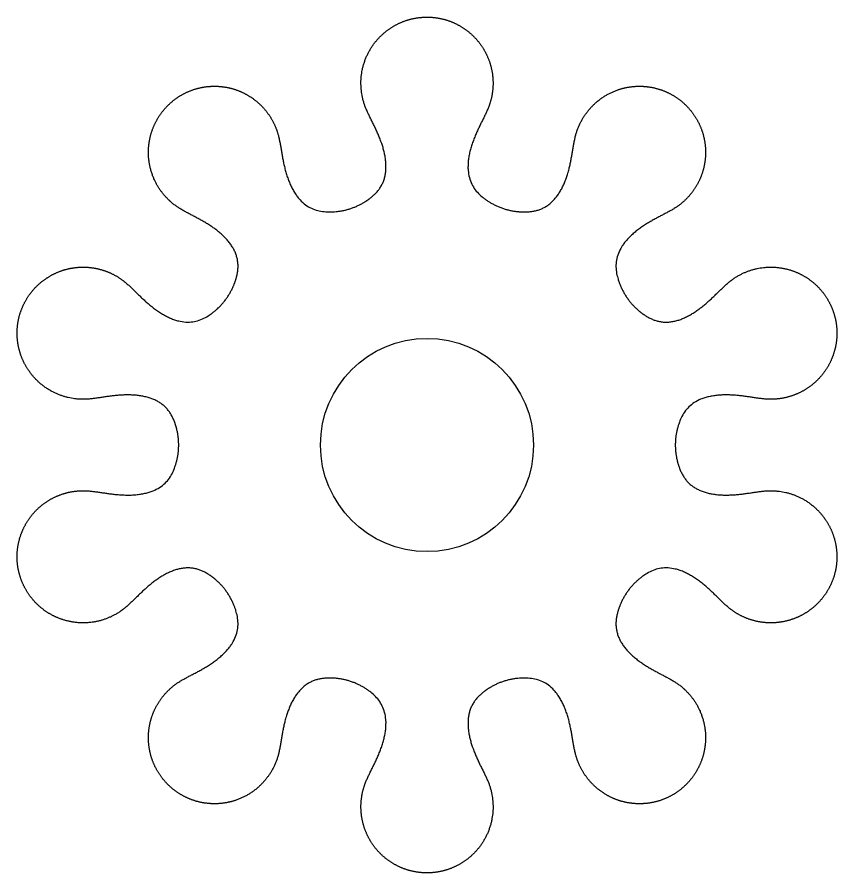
# Model space of a CAD drawing. Header units: millimetres. Extents: x -10 to 644, y -2 to 19.
# Drawn here: x -9.62 to 9.62, y -1.55 to 18.52 of the extents above; entities that cross this region are included whole.
import ezdxf

# ---------------------------------------------------------------- set-up
doc = ezdxf.new("R2010")
doc.units = ezdxf.units.MM
doc.header["$MEASUREMENT"] = 0
doc.layers.add('Work layer', color=254, linetype='Continuous', true_color=0xdddddd)

msp = doc.modelspace()

# ---------------------------------------------------------------- linework, layer by layer
at = {"layer": 'Work layer'}
msp.add_circle((0, 8.486), 2.5, dxfattribs=at)
msp.add_rational_spline([(-1.457, 0.53), (-1.559, 0.248), (-1.594, -0.055), (-1.554, -0.359), (-1.442, -0.643), (-1.27, -0.889), (-1.098, -1.135), (-0.869, -1.337), (-0.597, -1.479), (-0.3, -1.55), (0, -1.55), (0.3, -1.55), (0.597, -1.479), (0.869, -1.337), (1.098, -1.135), (1.27, -0.889), (1.442, -0.643), (1.554, -0.359), (1.594, -0.055), (1.559, 0.248), (1.457, 0.53), (1.308, 0.937), (1.018, 1.292), (0.737, 2.038), (0.985, 2.424), (1.326, 2.691), (1.497, 2.824), (1.69, 2.928), (1.9, 2.996), (2.117, 3.026), (2.334, 3.018), (2.767, 3.003), (3.194, 2.837), (3.405, 2.067), (3.379, 1.61), (3.498, 1.193), (3.581, 0.905), (3.731, 0.639), (3.942, 0.417), (4.2, 0.253), (4.483, 0.155), (4.767, 0.058), (5.071, 0.028), (5.375, 0.073), (5.657, 0.19), (5.899, 0.367), (6.142, 0.543), (6.34, 0.775), (6.477, 1.05), (6.543, 1.348), (6.538, 1.648), (6.533, 1.948), (6.456, 2.243), (6.31, 2.513), (6.103, 2.738), (5.855, 2.906), (5.496, 3.148), (5.053, 3.265), (4.386, 3.703), (4.36, 4.161), (4.479, 4.577), (4.539, 4.786), (4.635, 4.983), (4.764, 5.161), (4.922, 5.313), (5.102, 5.434), (5.461, 5.676), (5.905, 5.793), (6.527, 5.294), (6.775, 4.909), (7.117, 4.642), (7.353, 4.458), (7.631, 4.331), (7.932, 4.275), (8.237, 4.294), (8.524, 4.382), (8.811, 4.469), (9.074, 4.624), (9.293, 4.839), (9.452, 5.1), (9.545, 5.385), (9.638, 5.67), (9.662, 5.974), (9.611, 6.277), (9.489, 6.557), (9.309, 6.797), (9.128, 7.036), (8.893, 7.231), (8.616, 7.363), (8.316, 7.423), (8.017, 7.413), (7.584, 7.398), (7.157, 7.232), (6.36, 7.194), (6.07, 7.549), (5.922, 7.956), (5.847, 8.16), (5.809, 8.376), (5.809, 8.596), (5.847, 8.812), (5.922, 9.016), (6.07, 9.423), (6.36, 9.778), (7.157, 9.741), (7.584, 9.575), (8.017, 9.559), (8.316, 9.549), (8.616, 9.609), (8.893, 9.742), (9.128, 9.936), (9.309, 10.176), (9.489, 10.415), (9.611, 10.695), (9.662, 10.998), (9.638, 11.302), (9.545, 11.587), (9.452, 11.873), (9.293, 12.133), (9.074, 12.348), (8.811, 12.503), (8.524, 12.591), (8.237, 12.678), (7.932, 12.697), (7.631, 12.642), (7.353, 12.515), (7.117, 12.33), (6.775, 12.063), (6.527, 11.678), (5.905, 11.179), (5.461, 11.296), (5.102, 11.538), (4.922, 11.659), (4.764, 11.811), (4.635, 11.989), (4.539, 12.187), (4.479, 12.396), (4.36, 12.812), (4.386, 13.27), (5.053, 13.708), (5.496, 13.825), (5.855, 14.067), (6.103, 14.234), (6.31, 14.459), (6.456, 14.729), (6.533, 15.025), (6.538, 15.325), (6.543, 15.624), (6.477, 15.923), (6.34, 16.197), (6.142, 16.429), (5.899, 16.606), (5.657, 16.782), (5.375, 16.899), (5.071, 16.944), (4.767, 16.915), (4.483, 16.817), (4.2, 16.72), (3.942, 16.556), (3.731, 16.333), (3.581, 16.067), (3.498, 15.779), (3.379, 15.363), (3.405, 14.905), (3.194, 14.135), (2.767, 13.969), (2.334, 13.954), (2.117, 13.947), (1.9, 13.977), (1.69, 14.045), (1.497, 14.148), (1.326, 14.282), (0.985, 14.548), (0.737, 14.934), (1.018, 15.68), (1.308, 16.035), (1.457, 16.442), (1.559, 16.724), (1.594, 17.027), (1.554, 17.332), (1.442, 17.616), (1.27, 17.861), (1.098, 18.107), (0.869, 18.31), (0.597, 18.451), (0.3, 18.522), (0, 18.522), (-0.3, 18.522), (-0.597, 18.451), (-0.869, 18.31), (-1.098, 18.107), (-1.27, 17.861), (-1.442, 17.616), (-1.554, 17.332), (-1.594, 17.027), (-1.559, 16.724), (-1.457, 16.442), (-1.308, 16.035), (-1.018, 15.68), (-0.737, 14.934), (-0.985, 14.548), (-1.326, 14.282), (-1.497, 14.148), (-1.69, 14.045), (-1.9, 13.977), (-2.117, 13.947), (-2.334, 13.954), (-2.767, 13.969), (-3.194, 14.135), (-3.405, 14.905), (-3.379, 15.363), (-3.498, 15.779), (-3.581, 16.067), (-3.731, 16.333), (-3.942, 16.556), (-4.2, 16.72), (-4.483, 16.817), (-4.767, 16.915), (-5.071, 16.944), (-5.375, 16.899), (-5.657, 16.782), (-5.899, 16.606), (-6.142, 16.429), (-6.34, 16.197), (-6.477, 15.923), (-6.543, 15.624), (-6.538, 15.325), (-6.533, 15.025), (-6.456, 14.729), (-6.31, 14.459), (-6.103, 14.234), (-5.855, 14.067), (-5.496, 13.825), (-5.053, 13.708), (-4.386, 13.27), (-4.36, 12.812), (-4.479, 12.396), (-4.539, 12.187), (-4.635, 11.989), (-4.764, 11.811), (-4.922, 11.659), (-5.102, 11.538), (-5.461, 11.296), (-5.905, 11.179), (-6.527, 11.678), (-6.775, 12.063), (-7.117, 12.33), (-7.353, 12.515), (-7.631, 12.642), (-7.932, 12.697), (-8.237, 12.678), (-8.524, 12.591), (-8.811, 12.503), (-9.074, 12.348), (-9.293, 12.133), (-9.452, 11.873), (-9.545, 11.587), (-9.638, 11.302), (-9.662, 10.998), (-9.611, 10.695), (-9.489, 10.415), (-9.309, 10.176), (-9.128, 9.936), (-8.893, 9.742), (-8.616, 9.609), (-8.316, 9.549), (-8.017, 9.559), (-7.584, 9.575), (-7.157, 9.741), (-6.36, 9.778), (-6.07, 9.423), (-5.922, 9.016), (-5.847, 8.812), (-5.809, 8.596), (-5.809, 8.376), (-5.847, 8.16), (-5.922, 7.956), (-6.07, 7.549), (-6.36, 7.194), (-7.157, 7.232), (-7.584, 7.398), (-8.017, 7.413), (-8.316, 7.423), (-8.616, 7.363), (-8.893, 7.231), (-9.128, 7.036), (-9.309, 6.797), (-9.489, 6.557), (-9.611, 6.277), (-9.662, 5.974), (-9.638, 5.67), (-9.545, 5.385), (-9.452, 5.1), (-9.293, 4.839), (-9.074, 4.624), (-8.811, 4.469), (-8.524, 4.382), (-8.237, 4.294), (-7.932, 4.275), (-7.631, 4.331), (-7.353, 4.458), (-7.117, 4.642), (-6.775, 4.909), (-6.527, 5.294), (-5.905, 5.793), (-5.461, 5.676), (-5.102, 5.434), (-4.922, 5.313), (-4.764, 5.161), (-4.635, 4.983), (-4.539, 4.786), (-4.479, 4.577), (-4.36, 4.161), (-4.386, 3.703), (-5.053, 3.265), (-5.496, 3.148), (-5.855, 2.906), (-6.103, 2.738), (-6.31, 2.513), (-6.456, 2.243), (-6.533, 1.948), (-6.538, 1.648), (-6.543, 1.348), (-6.477, 1.05), (-6.34, 0.775), (-6.142, 0.543), (-5.899, 0.367), (-5.657, 0.19), (-5.375, 0.073), (-5.071, 0.028), (-4.767, 0.058), (-4.483, 0.155), (-4.2, 0.253), (-3.942, 0.417), (-3.731, 0.639), (-3.581, 0.905), (-3.498, 1.193), (-3.379, 1.61), (-3.405, 2.067), (-3.194, 2.837), (-2.767, 3.003), (-2.334, 3.018), (-2.117, 3.026), (-1.9, 2.996), (-1.69, 2.928), (-1.497, 2.824), (-1.326, 2.691), (-0.985, 2.424), (-0.737, 2.038), (-1.018, 1.292), (-1.308, 0.937), (-1.457, 0.53)], [1, 0.954804333271, 0.932206499907, 0.932206499907, 0.954804333271, 1, 0.954804333271, 0.932206499907, 0.932206499907, 0.954804333271, 1, 0.954804333271, 0.932206499907, 0.932206499907, 0.954804333271, 1, 0.954804333271, 0.932206499907, 0.932206499907, 0.954804333271, 1, 1, 1, 1, 1, 1, 0.975877048314, 0.963815572472, 0.963815572472, 0.975877048314, 1, 1, 1, 1, 1, 1, 0.954804333271, 0.932206499907, 0.932206499907, 0.954804333271, 1, 0.954804333271, 0.932206499907, 0.932206499907, 0.954804333271, 1, 0.954804333271, 0.932206499907, 0.932206499907, 0.954804333271, 1, 0.954804333271, 0.932206499907, 0.932206499907, 0.954804333271, 1, 1, 1, 1, 1, 1, 0.975877048314, 0.963815572472, 0.963815572472, 0.975877048314, 1, 1, 1, 1, 1, 1, 0.954804333271, 0.932206499907, 0.932206499907, 0.954804333271, 1, 0.954804333271, 0.932206499907, 0.932206499907, 0.954804333271, 1, 0.954804333271, 0.932206499907, 0.932206499907, 0.954804333271, 1, 0.954804333271, 0.932206499907, 0.932206499907, 0.954804333271, 1, 1, 1, 1, 1, 1, 0.975877048314, 0.963815572472, 0.963815572472, 0.975877048314, 1, 1, 1, 1, 1, 1, 0.954804333271, 0.932206499907, 0.932206499907, 0.954804333271, 1, 0.954804333271, 0.932206499907, 0.932206499907, 0.954804333271, 1, 0.954804333271, 0.932206499907, 0.932206499907, 0.954804333271, 1, 0.954804333271, 0.932206499907, 0.932206499907, 0.954804333271, 1, 1, 1, 1, 1, 1, 0.975877048314, 0.963815572472, 0.963815572472, 0.975877048314, 1, 1, 1, 1, 1, 1, 0.954804333271, 0.932206499907, 0.932206499907, 0.954804333271, 1, 0.954804333271, 0.932206499907, 0.932206499907, 0.954804333271, 1, 0.954804333271, 0.932206499907, 0.932206499907, 0.954804333271, 1, 0.954804333271, 0.932206499907, 0.932206499907, 0.954804333271, 1, 1, 1, 1, 1, 1, 0.975877048314, 0.963815572472, 0.963815572472, 0.975877048314, 1, 1, 1, 1, 1, 1, 0.954804333271, 0.932206499907, 0.932206499907, 0.954804333271, 1, 0.954804333271, 0.932206499907, 0.932206499907, 0.954804333271, 1, 0.954804333271, 0.932206499907, 0.932206499907, 0.954804333271, 1, 0.954804333271, 0.932206499907, 0.932206499907, 0.954804333271, 1, 1, 1, 1, 1, 1, 0.975877048314, 0.963815572472, 0.963815572472, 0.975877048314, 1, 1, 1, 1, 1, 1, 0.954804333271, 0.932206499907, 0.932206499907, 0.954804333271, 1, 0.954804333271, 0.932206499907, 0.932206499907, 0.954804333271, 1, 0.954804333271, 0.932206499907, 0.932206499907, 0.954804333271, 1, 0.954804333271, 0.932206499907, 0.932206499907, 0.954804333271, 1, 1, 1, 1, 1, 1, 0.975877048314, 0.963815572472, 0.963815572472, 0.975877048314, 1, 1, 1, 1, 1, 1, 0.954804333271, 0.932206499907, 0.932206499907, 0.954804333271, 1, 0.954804333271, 0.932206499907, 0.932206499907, 0.954804333271, 1, 0.954804333271, 0.932206499907, 0.932206499907, 0.954804333271, 1, 0.954804333271, 0.932206499907, 0.932206499907, 0.954804333271, 1, 1, 1, 1, 1, 1, 0.975877048314, 0.963815572472, 0.963815572472, 0.975877048314, 1, 1, 1, 1, 1, 1, 0.954804333271, 0.932206499907, 0.932206499907, 0.954804333271, 1, 0.954804333271, 0.932206499907, 0.932206499907, 0.954804333271, 1, 0.954804333271, 0.932206499907, 0.932206499907, 0.954804333271, 1, 0.954804333271, 0.932206499907, 0.932206499907, 0.954804333271, 1, 1, 1, 1, 1, 1, 0.975877048314, 0.963815572472, 0.963815572472, 0.975877048314, 1, 1, 1, 1, 1, 1, 0.954804333271, 0.932206499907, 0.932206499907, 0.954804333271, 1, 0.954804333271, 0.932206499907, 0.932206499907, 0.954804333271, 1, 0.954804333271, 0.932206499907, 0.932206499907, 0.954804333271, 1, 0.954804333271, 0.932206499907, 0.932206499907, 0.954804333271, 1, 1, 1, 1, 1, 1, 0.975877048314, 0.963815572472, 0.963815572472, 0.975877048314, 1, 1, 1, 1, 1, 1], degree=5, knots=[3.082104, 3.082104, 3.082104, 3.082104, 3.082104, 3.082104, 4.569997, 4.569997, 4.569997, 4.569997, 4.569997, 6.057891, 6.057891, 6.057891, 6.057891, 6.057891, 7.545784, 7.545784, 7.545784, 7.545784, 7.545784, 9.033677, 9.033677, 9.033677, 9.033677, 9.033677, 10.033677, 10.033677, 10.033677, 10.033677, 10.033677, 11.115781, 11.115781, 11.115781, 11.115781, 11.115781, 12.115781, 12.115781, 12.115781, 12.115781, 12.115781, 13.603674, 13.603674, 13.603674, 13.603674, 13.603674, 15.091567, 15.091567, 15.091567, 15.091567, 15.091567, 16.579461, 16.579461, 16.579461, 16.579461, 16.579461, 18.067354, 18.067354, 18.067354, 18.067354, 18.067354, 19.067354, 19.067354, 19.067354, 19.067354, 19.067354, 20.149458, 20.149458, 20.149458, 20.149458, 20.149458, 21.149458, 21.149458, 21.149458, 21.149458, 21.149458, 22.637351, 22.637351, 22.637351, 22.637351, 22.637351, 24.125244, 24.125244, 24.125244, 24.125244, 24.125244, 25.613137, 25.613137, 25.613137, 25.613137, 25.613137, 27.101031, 27.101031, 27.101031, 27.101031, 27.101031, 28.101031, 28.101031, 28.101031, 28.101031, 28.101031, 29.183135, 29.183135, 29.183135, 29.183135, 29.183135, 30.183135, 30.183135, 30.183135, 30.183135, 30.183135, 31.671028, 31.671028, 31.671028, 31.671028, 31.671028, 33.158921, 33.158921, 33.158921, 33.158921, 33.158921, 34.646814, 34.646814, 34.646814, 34.646814, 34.646814, 36.134708, 36.134708, 36.134708, 36.134708, 36.134708, 37.134708, 37.134708, 37.134708, 37.134708, 37.134708, 38.216812, 38.216812, 38.216812, 38.216812, 38.216812, 39.216812, 39.216812, 39.216812, 39.216812, 39.216812, 40.704705, 40.704705, 40.704705, 40.704705, 40.704705, 42.192598, 42.192598, 42.192598, 42.192598, 42.192598, 43.680491, 43.680491, 43.680491, 43.680491, 43.680491, 45.168384, 45.168384, 45.168384, 45.168384, 45.168384, 46.168384, 46.168384, 46.168384, 46.168384, 46.168384, 47.250489, 47.250489, 47.250489, 47.250489, 47.250489, 48.250489, 48.250489, 48.250489, 48.250489, 48.250489, 49.738382, 49.738382, 49.738382, 49.738382, 49.738382, 51.226275, 51.226275, 51.226275, 51.226275, 51.226275, 52.714168, 52.714168, 52.714168, 52.714168, 52.714168, 54.202061, 54.202061, 54.202061, 54.202061, 54.202061, 55.202061, 55.202061, 55.202061, 55.202061, 55.202061, 56.284165, 56.284165, 56.284165, 56.284165, 56.284165, 57.284165, 57.284165, 57.284165, 57.284165, 57.284165, 58.772059, 58.772059, 58.772059, 58.772059, 58.772059, 60.259952, 60.259952, 60.259952, 60.259952, 60.259952, 61.747845, 61.747845, 61.747845, 61.747845, 61.747845, 63.235738, 63.235738, 63.235738, 63.235738, 63.235738, 64.235738, 64.235738, 64.235738, 64.235738, 64.235738, 65.317842, 65.317842, 65.317842, 65.317842, 65.317842, 66.317842, 66.317842, 66.317842, 66.317842, 66.317842, 67.805736, 67.805736, 67.805736, 67.805736, 67.805736, 69.293629, 69.293629, 69.293629, 69.293629, 69.293629, 70.781522, 70.781522, 70.781522, 70.781522, 70.781522, 72.269415, 72.269415, 72.269415, 72.269415, 72.269415, 73.269415, 73.269415, 73.269415, 73.269415, 73.269415, 74.351519, 74.351519, 74.351519, 74.351519, 74.351519, 75.351519, 75.351519, 75.351519, 75.351519, 75.351519, 76.839412, 76.839412, 76.839412, 76.839412, 76.839412, 78.327306, 78.327306, 78.327306, 78.327306, 78.327306, 79.815199, 79.815199, 79.815199, 79.815199, 79.815199, 81.303092, 81.303092, 81.303092, 81.303092, 81.303092, 82.303092, 82.303092, 82.303092, 82.303092, 82.303092, 83.385196, 83.385196, 83.385196, 83.385196, 83.385196, 84.385196, 84.385196, 84.385196, 84.385196, 84.385196, 85.873089, 85.873089, 85.873089, 85.873089, 85.873089, 87.360982, 87.360982, 87.360982, 87.360982, 87.360982, 88.848876, 88.848876, 88.848876, 88.848876, 88.848876, 90.336769, 90.336769, 90.336769, 90.336769, 90.336769, 91.336769, 91.336769, 91.336769, 91.336769, 91.336769, 92.418873, 92.418873, 92.418873, 92.418873, 92.418873, 93.418873, 93.418873, 93.418873, 93.418873, 93.418873, 93.418873], dxfattribs=at)

doc.saveas('drawing.dxf')
